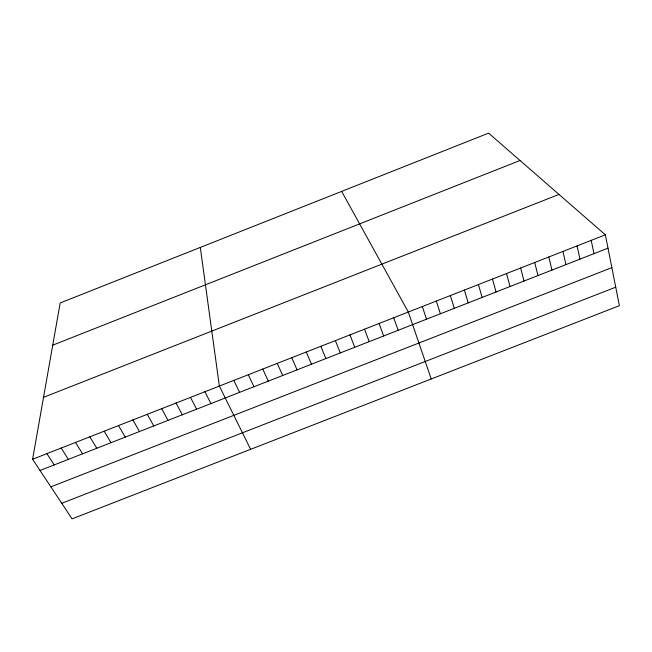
<?xml version="1.0" encoding="UTF-8"?>
<svg xmlns="http://www.w3.org/2000/svg" width="652" height="652" viewBox="0 0 652 652"><rect width="100%" height="100%" fill="white"/><g stroke="black" fill="none" stroke-linecap="round" stroke-linejoin="round"><path stroke-width="0.98" d="M32.6 459.252L60.18 302.968L488.617 133.13L605.366 234.818L619.4 305.682L72.054 518.87L32.6 459.252L605.366 234.818M52.73 345.161L520.027 160.49M43.529 397.337L558.992 194.426M40.025 470.475L608.006 248.159M50.864 486.848L611.861 267.63M61.744 503.295L615.732 287.182M46.887 453.653L54.197 464.925M61.19 448.054L68.379 459.375M75.502 442.439L82.576 453.816M89.829 436.824L96.789 448.258M104.173 431.208L111.011 442.692M118.525 425.585L125.241 437.117M132.894 419.953L139.495 431.542M147.27 414.322L153.75 425.96M341.656 191.386L408.323 312.023L431.2 378.983M161.663 408.682L168.029 420.377M176.064 403.034L182.307 414.786M190.482 397.386L196.611 409.187M204.915 391.73L210.922 403.588M250.621 449.318L219.357 386.074L200.303 247.426M233.815 380.409L239.586 392.365M248.29 374.737L253.93 386.75M262.772 369.065L268.298 381.127M277.263 363.384L282.666 375.503M291.778 357.695L297.059 369.871M306.301 352.007L311.46 364.232M320.833 346.31L325.878 358.592M335.381 340.605L340.303 352.944M349.945 334.9L354.745 347.296M364.517 329.195L369.195 341.632M379.105 323.473L383.661 335.976M393.71 317.752L398.144 330.303M422.325 306.546L426.514 319.203M436.327 301.053L440.402 313.767M450.345 295.56L454.305 308.323M464.379 290.058L468.217 302.878M478.421 284.557L482.138 297.426M492.48 279.048L496.074 291.974M506.547 273.538L510.027 286.513M520.63 268.021L523.988 281.053M534.721 262.503L537.965 275.584M548.821 256.969L551.951 270.107M562.945 251.444L565.944 264.63M577.069 245.902L579.954 259.146M591.209 240.36L593.98 253.652"/></g></svg>
